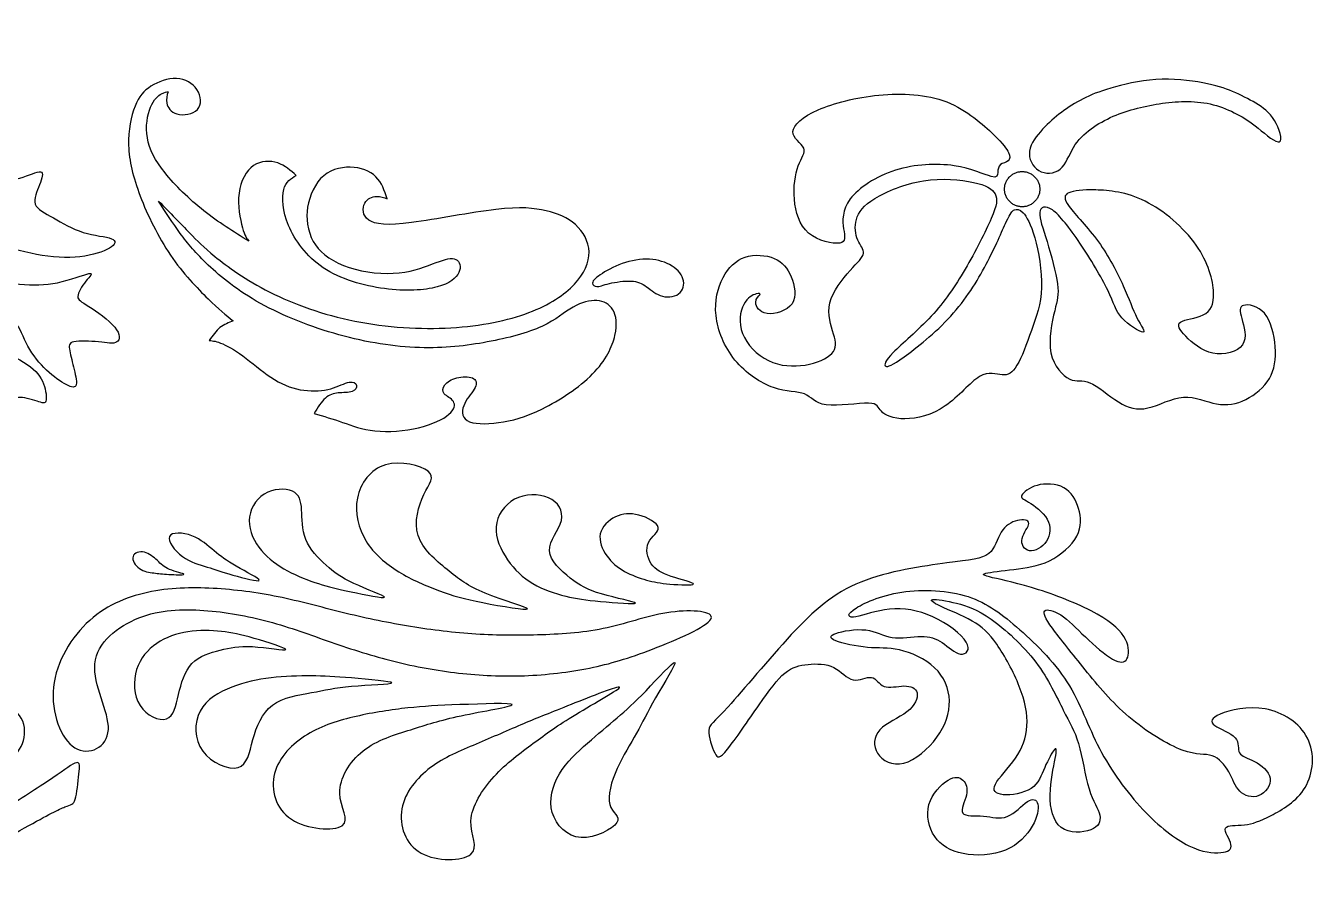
# Model space of a CAD drawing. Header units: millimetres. Extents: x -103 to 104, y -99 to 78.
# Drawn here: x 34.2 to 104.1, y 30.9 to 77.6 of the extents above; entities that cross this region are included whole.
import ezdxf

# ---------------------------------------------------------------- set-up
doc = ezdxf.new("R2010")
doc.units = ezdxf.units.MM
doc.header["$MEASUREMENT"] = 0

msp = doc.modelspace()

# ---------------------------------------------------------------- linework, layer by layer
at = {"color": 5, "linetype": 'ByBlock', "lineweight": -2}
for points, knots in [([(26.857, 77.642), (27.117, 77.398), (27.376, 77.154), (27.854, 76.597), (28.073, 76.285), (28.177, 76.017), (28.282, 75.748), (28.271, 75.524), (28.782, 75.455), (29.304, 75.611), (29.549, 75.568), (29.794, 75.524), (29.763, 75.28), (29.533, 74.899), (29.304, 74.518), (28.876, 74.001), (28.516, 73.469), (28.157, 72.937), (27.864, 72.39), (27.724, 71.897), (27.583, 71.405), (27.593, 70.965), (27.713, 70.868), (27.833, 70.77), (28.063, 71.014), (28.323, 71.419), (28.584, 71.824), (28.876, 72.39), (29.398, 72.825), (29.919, 73.259), (30.67, 73.562), (31.009, 73.581), (31.348, 73.601), (31.275, 73.337), (31.228, 73.083), (31.181, 72.83), (31.16, 72.586), (31.359, 72.512), (31.557, 72.439), (31.974, 72.537), (32.433, 72.532), (32.892, 72.527), (33.392, 72.42), (33.601, 72.327), (33.81, 72.234), (33.726, 72.156), (33.351, 71.756), (33.059, 71.434), (32.772, 71.205), (32.485, 70.975), (32.203, 70.838), (32.146, 70.692), (32.089, 70.546), (32.256, 70.389), (32.459, 70.321), (32.662, 70.253), (32.902, 70.272), (32.897, 70.18), (32.892, 70.087), (32.641, 69.882), (32.349, 69.687), (32.057, 69.492), (31.724, 69.306), (30.701, 69.169), (30.013, 69.218), (28.887, 69.208), (28.449, 69.15), (28.13, 68.889), (27.812, 68.628), (27.614, 68.165), (27.682, 67.823), (27.75, 67.481), (28.084, 67.261), (28.907, 67.188), (29.398, 67.334), (29.893, 67.613), (30.389, 67.891), (31.39, 68.711), (31.995, 69.101), (32.428, 69.194), (32.86, 69.287), (33.424, 69.277), (34.425, 69.521), (34.863, 69.775), (35.04, 69.74), (35.218, 69.706), (35.134, 69.384), (34.993, 69.028), (34.853, 68.672), (34.654, 68.281), (34.759, 67.988), (34.863, 67.696), (35.27, 67.5), (36.219, 66.973), (36.761, 66.641), (37.356, 66.456), (37.95, 66.27), (38.597, 66.231), (38.884, 66.114), (39.171, 65.997), (39.098, 65.802), (38.774, 65.607), (38.451, 65.412), (37.877, 65.216), (37.178, 65.138), (36.48, 65.06), (35.656, 65.099), (33.987, 65.421), (33.142, 65.704), (32.506, 65.763), (31.87, 65.821), (31.442, 65.656), (31.155, 65.46), (30.868, 65.265), (30.722, 65.041), (30.795, 64.797), (30.868, 64.553), (31.16, 64.289), (31.734, 64.084), (32.308, 63.879), (33.163, 63.733), (33.903, 63.659), (34.644, 63.586), (35.896, 63.586), (37.398, 64.172), (37.663, 64.221), (37.929, 64.27), (37.71, 64.074), (37.497, 63.806), (37.283, 63.537), (37.074, 63.196), (37.064, 62.991), (37.053, 62.786), (37.241, 62.718), (37.663, 62.449), (38.086, 62.181), (38.743, 61.712), (39.061, 61.327), (39.379, 60.941), (39.358, 60.639), (39.176, 60.521), (38.993, 60.404), (38.649, 60.473), (37.721, 60.57), (37.137, 60.599), (36.85, 60.536), (36.563, 60.473), (36.574, 60.316), (36.678, 59.78), (36.772, 59.399), (36.86, 59.028), (36.949, 58.657), (37.032, 58.296), (36.954, 58.154), (36.876, 58.013), (36.636, 58.091), (36.318, 58.276), (36, 58.462), (35.604, 58.755), (35.228, 59.135), (34.853, 59.516), (34.143, 60.453), (33.893, 61.468), (33.491, 61.712), (33.09, 61.956), (32.412, 61.937), (32.172, 61.659), (31.932, 61.38), (32.13, 60.843), (32.605, 60.409), (33.079, 59.975), (33.83, 59.643), (34.821, 58.969), (35.061, 58.628), (35.202, 58.257), (35.343, 57.886), (35.426, 57.086), (35.155, 57.222), (34.853, 57.32), (34.55, 57.417), (34.081, 57.544), (33.846, 57.51), (33.611, 57.476), (33.611, 57.281), (33.538, 56.685), (33.465, 56.285), (33.226, 55.856), (32.986, 55.426), (32.579, 54.968), (32.349, 54.758), (32.12, 54.548), (32.068, 54.587), (31.844, 54.792), (31.619, 54.997), (31.223, 55.368), (30.754, 56.266), (30.681, 56.793), (30.566, 57.017), (30.451, 57.242), (30.295, 57.164), (30.097, 57.095), (29.898, 57.027), (29.419, 56.91), (28.876, 56.402), (28.741, 56.378), (28.605, 56.354), (28.605, 56.559), (28.615, 56.773), (28.626, 56.988), (28.647, 57.212), (28.876, 57.593), (29.106, 57.974), (29.544, 58.511), (29.872, 59.057), (30.201, 59.604), (30.42, 60.16), (30.451, 60.707), (30.482, 61.253), (30.326, 61.79), (29.971, 62.244), (29.617, 62.698), (29.064, 63.069), (28.709, 63.181), (28.355, 63.293), (28.198, 63.147), (28.24, 62.874), (28.438, 62.747), (28.662, 62.527), (28.887, 62.308), (29.137, 61.995), (29.273, 61.546), (29.408, 61.097), (29.429, 60.512), (29.2, 59.98), (28.97, 59.448), (28.49, 58.969), (28.058, 58.55), (27.626, 58.13), (27.242, 57.769), (26.857, 57.408)], [2, 2, 2, 2, 2.011236, 2.011236, 2.022472, 2.022472, 2.022472, 2.033708, 2.033708, 2.044944, 2.044944, 2.044944, 2.05618, 2.05618, 2.05618, 2.067416, 2.067416, 2.067416, 2.078652, 2.078652, 2.078652, 2.089888, 2.089888, 2.089888, 2.101124, 2.101124, 2.101124, 2.11236, 2.11236, 2.11236, 2.123596, 2.123596, 2.123596, 2.134831, 2.134831, 2.134831, 2.146067, 2.146067, 2.146067, 2.157303, 2.157303, 2.157303, 2.168539, 2.168539, 2.168539, 2.179775, 2.179775, 2.191011, 2.191011, 2.191011, 2.202247, 2.202247, 2.202247, 2.213483, 2.213483, 2.213483, 2.224719, 2.224719, 2.224719, 2.235955, 2.235955, 2.235955, 2.247191, 2.247191, 2.258427, 2.258427, 2.269663, 2.269663, 2.269663, 2.280899, 2.280899, 2.280899, 2.292135, 2.292135, 2.303371, 2.303371, 2.303371, 2.314607, 2.325843, 2.325843, 2.325843, 2.337079, 2.337079, 2.348315, 2.348315, 2.348315, 2.359551, 2.359551, 2.359551, 2.370787, 2.370787, 2.370787, 2.382022, 2.382022, 2.393258, 2.393258, 2.393258, 2.404494, 2.404494, 2.404494, 2.41573, 2.41573, 2.41573, 2.426966, 2.426966, 2.426966, 2.438202, 2.438202, 2.449438, 2.449438, 2.449438, 2.460674, 2.460674, 2.460674, 2.47191, 2.47191, 2.47191, 2.483146, 2.483146, 2.483146, 2.494382, 2.494382, 2.494382, 2.505618, 2.516854, 2.516854, 2.516854, 2.52809, 2.52809, 2.52809, 2.539326, 2.539326, 2.539326, 2.550562, 2.550562, 2.550562, 2.561798, 2.561798, 2.561798, 2.573034, 2.573034, 2.573034, 2.58427, 2.58427, 2.595506, 2.595506, 2.595506, 2.606742, 2.606742, 2.617978, 2.617978, 2.617978, 2.629213, 2.629213, 2.629213, 2.640449, 2.640449, 2.640449, 2.651685, 2.651685, 2.651685, 2.662921, 2.674157, 2.674157, 2.674157, 2.685393, 2.685393, 2.685393, 2.696629, 2.696629, 2.696629, 2.707865, 2.707865, 2.719101, 2.719101, 2.719101, 2.730337, 2.741573, 2.741573, 2.741573, 2.752809, 2.752809, 2.752809, 2.764045, 2.764045, 2.775281, 2.775281, 2.775281, 2.786517, 2.786517, 2.786517, 2.797753, 2.797753, 2.797753, 2.808989, 2.808989, 2.820225, 2.820225, 2.820225, 2.831461, 2.831461, 2.831461, 2.842697, 2.853933, 2.853933, 2.853933, 2.865169, 2.865169, 2.865169, 2.876404, 2.876404, 2.876404, 2.88764, 2.88764, 2.88764, 2.898876, 2.898876, 2.898876, 2.910112, 2.910112, 2.910112, 2.921348, 2.921348, 2.921348, 2.932584, 2.932584, 2.94382, 2.94382, 2.94382, 2.955056, 2.955056, 2.955056, 2.966292, 2.966292, 2.966292, 2.977528, 2.977528, 2.977528, 3, 3, 3, 3]), ([(41.95, 74.06), (41.889, 73.869), (41.829, 73.678), (41.929, 73.226), (42.251, 72.703), (43.297, 72.843), (43.539, 73.11), (43.78, 73.376), (43.74, 73.839), (43.287, 74.533), (42.875, 74.764), (41.939, 74.805), (41.416, 74.614), (41.024, 74.367), (40.632, 74.121), (40.37, 73.819), (40.159, 73.286), (39.948, 72.753), (39.787, 71.988), (39.837, 70.339), (40.049, 69.454), (40.833, 67.392), (41.406, 66.215), (42.754, 64.234), (43.529, 63.429), (44.112, 62.866), (44.695, 62.303), (45.088, 61.981), (45.48, 61.659)], [3.4270833, 3.4270833, 3.4270833, 3.4270833, 3.4375, 3.4375, 3.4479167, 3.4583333, 3.4583333, 3.4583333, 3.46875, 3.46875, 3.4791667, 3.4791667, 3.4895833, 3.4895833, 3.4895833, 3.5, 3.5, 3.5, 3.5104167, 3.5104167, 3.5208333, 3.5208333, 3.53125, 3.53125, 3.5416667, 3.5416667, 3.5416667, 3.5520833, 3.5520833, 3.5520833, 3.5520833]), ([(46.325, 65.974), (45.5, 66.487), (44.675, 67), (43.881, 67.628), (43.086, 68.257), (42.322, 69.001), (41.245, 70.349), (40.934, 70.953), (40.828, 71.571), (40.722, 72.19), (40.823, 72.823), (41.175, 73.658), (41.427, 73.859), (41.597, 73.96), (41.768, 74.06), (41.859, 74.06), (41.95, 74.06)], [3.36458333, 3.36458333, 3.36458333, 3.36458333, 3.375, 3.375, 3.375, 3.38541667, 3.38541667, 3.39583333, 3.39583333, 3.39583333, 3.40625, 3.40625, 3.41666667, 3.41666667, 3.41666667, 3.42708333, 3.42708333, 3.42708333, 3.42708333]), ([(86.64, 71.758), (86.101, 72.285), (85.213, 73.085), (84.112, 73.516), (83.011, 73.947), (81.697, 74.008), (80.444, 73.886), (79.191, 73.764), (77.999, 73.46), (77.151, 73.085), (76.302, 72.711), (75.798, 72.267), (75.784, 71.911), (75.771, 71.554), (76.25, 71.284), (76.368, 71.023), (76.485, 70.762), (76.241, 70.51), (76.072, 70.053), (75.902, 69.596), (75.806, 68.935), (75.863, 68.247), (75.919, 67.56), (76.128, 66.846), (76.637, 66.411), (77.146, 65.976), (77.956, 65.819), (78.317, 65.88), (78.678, 65.941), (78.591, 66.22), (78.53, 66.65), (78.469, 67.081), (78.434, 67.664), (78.887, 68.265), (79.339, 68.865), (80.279, 69.483), (81.336, 69.818), (82.394, 70.153), (83.568, 70.205), (84.513, 70.062), (85.457, 69.918), (86.17, 69.579), (86.523, 69.483), (86.875, 69.387), (86.866, 69.535), (86.875, 69.696), (86.884, 69.857), (86.91, 70.031), (87.023, 70.127), (87.136, 70.222), (87.336, 70.24), (87.441, 70.327), (87.545, 70.414), (87.554, 70.571), (87.463, 70.775), (87.371, 70.98), (87.18, 71.232), (86.64, 71.758)], [0, 0, 0, 0, 0.05, 0.05, 0.05, 0.1, 0.1, 0.1, 0.15, 0.15, 0.15, 0.2, 0.2, 0.2, 0.25, 0.25, 0.25, 0.3, 0.3, 0.3, 0.35, 0.35, 0.35, 0.4, 0.4, 0.4, 0.45, 0.45, 0.45, 0.5, 0.5, 0.5, 0.55, 0.55, 0.55, 0.6, 0.6, 0.6, 0.65, 0.65, 0.65, 0.7, 0.7, 0.7, 0.75, 0.75, 0.75, 0.8, 0.8, 0.8, 0.85, 0.85, 0.85, 0.9, 0.9, 0.9, 1, 1, 1, 1]), ([(48.889, 69.534), (48.588, 69.806), (48.286, 70.078), (47.884, 70.213), (47.481, 70.349), (46.978, 70.349), (46.576, 70.072), (46.174, 69.796), (45.872, 69.243), (45.792, 68.584), (45.711, 67.925), (45.852, 67.161), (45.978, 66.708), (46.103, 66.256), (46.214, 66.115), (46.325, 65.974)], [3.3125, 3.3125, 3.3125, 3.3125, 3.32291667, 3.32291667, 3.32291667, 3.33333333, 3.33333333, 3.33333333, 3.34375, 3.34375, 3.34375, 3.35416667, 3.35416667, 3.35416667, 3.36458333, 3.36458333, 3.36458333, 3.36458333]), ([(53.808, 68.267), (53.667, 68.71), (53.526, 69.152), (53.204, 69.469), (52.882, 69.786), (52.379, 69.977), (51.816, 69.987), (51.253, 69.997), (50.629, 69.826), (50.212, 69.368), (49.795, 68.911), (49.523, 68.167), (49.428, 67.022), (49.587, 66.266), (50.267, 65.28), (50.921, 64.827), (51.761, 64.551), (52.601, 64.274), (53.626, 64.174), (54.466, 64.264), (55.306, 64.355), (55.96, 64.636), (56.463, 64.822), (56.966, 65.008), (57.318, 65.099), (57.534, 64.993), (57.75, 64.888), (57.831, 64.586), (57.559, 63.983), (57.207, 63.681), (55.829, 63.319), (54.803, 63.258), (53.667, 63.409), (52.53, 63.56), (51.283, 63.922), (50.353, 64.541), (49.422, 65.159), (48.809, 66.034), (48.477, 66.829), (48.145, 67.623), (48.044, 69.052), (48.608, 69.373), (48.889, 69.534)], [3.1458333, 3.1458333, 3.1458333, 3.1458333, 3.15625, 3.15625, 3.15625, 3.1666667, 3.1666667, 3.1666667, 3.1770833, 3.1770833, 3.1770833, 3.1875, 3.1875, 3.1979167, 3.1979167, 3.2083333, 3.2083333, 3.2083333, 3.21875, 3.21875, 3.21875, 3.2291667, 3.2291667, 3.2291667, 3.2395833, 3.2395833, 3.2395833, 3.25, 3.25, 3.2604167, 3.2604167, 3.2708333, 3.2708333, 3.2708333, 3.28125, 3.28125, 3.28125, 3.2916667, 3.2916667, 3.2916667, 3.3020833, 3.3125, 3.3125, 3.3125, 3.3125]), ([(87.341, 67.025), (87.11, 66.533), (86.736, 65.654), (86.249, 64.727), (85.761, 63.801), (85.161, 62.826), (84.334, 61.921), (83.507, 61.016), (82.455, 60.18), (81.806, 59.715), (81.158, 59.249), (80.914, 59.154), (80.814, 59.21), (80.714, 59.267), (80.758, 59.476), (81.219, 59.946), (81.68, 60.415), (82.559, 61.146), (83.277, 61.921), (83.995, 62.695), (84.552, 63.513), (85.666, 65.41), (86.223, 66.489), (86.527, 67.203), (86.832, 67.917), (86.884, 68.265), (86.736, 68.539), (86.588, 68.813), (86.24, 69.013), (85.557, 69.161), (84.874, 69.309), (83.856, 69.405), (82.85, 69.248), (81.845, 69.091), (80.853, 68.682), (80.225, 68.297), (79.597, 67.911), (79.332, 67.55), (79.223, 67.158), (79.114, 66.766), (79.162, 66.345), (79.294, 66.039), (79.426, 65.732), (79.644, 65.541), (79.609, 65.319), (79.574, 65.097), (79.287, 64.845), (78.878, 64.388), (78.469, 63.931), (77.938, 63.27), (77.786, 62.639), (77.634, 62.008), (77.86, 61.407), (77.99, 60.951), (78.121, 60.494), (78.156, 60.18), (77.895, 59.902), (77.634, 59.624), (77.077, 59.38), (76.441, 59.275), (75.806, 59.171), (75.093, 59.206), (74.462, 59.51), (73.831, 59.815), (73.283, 60.389), (73.056, 60.981), (72.83, 61.573), (72.926, 62.182), (73.122, 62.556), (73.317, 62.93), (73.613, 63.07), (73.796, 63.126), (73.979, 63.183), (74.049, 63.157), (73.944, 63.009), (73.77, 62.887), (73.774, 62.665), (73.779, 62.443), (73.961, 62.121), (74.383, 62.06), (74.806, 61.999), (75.467, 62.199), (75.737, 62.595), (76.006, 62.991), (75.885, 63.583), (75.689, 64.049), (75.493, 64.514), (75.223, 64.853), (74.775, 65.045), (74.327, 65.236), (73.7, 65.28), (73.191, 65.11), (72.682, 64.94), (72.291, 64.558), (72.004, 64.009), (71.716, 63.461), (71.534, 62.748), (71.621, 61.947), (71.708, 61.146), (72.064, 60.259), (72.647, 59.545), (73.23, 58.832), (74.04, 58.292), (74.74, 58.048), (75.441, 57.805), (76.033, 57.857), (76.411, 57.705), (76.79, 57.553), (76.955, 57.196), (77.594, 57.113), (78.234, 57.03), (79.348, 57.222), (80.418, 57.196), (80.375, 56.978), (80.575, 56.769), (80.775, 56.561), (81.219, 56.36), (82.489, 56.36), (83.316, 56.561), (84.038, 57.056), (84.761, 57.552), (85.378, 58.344), (85.887, 58.649), (86.396, 58.954), (86.797, 58.771), (87.114, 58.74), (87.432, 58.71), (87.667, 58.832), (87.919, 59.258), (88.172, 59.684), (88.441, 60.415), (88.702, 61.138), (88.964, 61.86), (89.216, 62.574), (89.246, 63.465), (89.277, 64.357), (89.085, 65.428), (88.877, 66.167), (88.668, 66.907), (88.441, 67.316), (88.25, 67.521), (88.059, 67.725), (87.902, 67.725), (87.78, 67.673), (87.658, 67.621), (87.571, 67.516), (87.341, 67.025)], [0, 0, 0, 0, 0.019608, 0.019608, 0.019608, 0.039216, 0.039216, 0.039216, 0.058824, 0.058824, 0.058824, 0.078431, 0.078431, 0.078431, 0.098039, 0.098039, 0.098039, 0.117647, 0.117647, 0.117647, 0.137255, 0.137255, 0.156863, 0.156863, 0.156863, 0.176471, 0.176471, 0.176471, 0.196078, 0.196078, 0.196078, 0.215686, 0.215686, 0.215686, 0.235294, 0.235294, 0.235294, 0.254902, 0.254902, 0.254902, 0.27451, 0.27451, 0.27451, 0.294118, 0.294118, 0.294118, 0.313725, 0.313725, 0.313725, 0.333333, 0.333333, 0.333333, 0.352941, 0.352941, 0.352941, 0.372549, 0.372549, 0.372549, 0.392157, 0.392157, 0.392157, 0.411765, 0.411765, 0.411765, 0.431373, 0.431373, 0.431373, 0.45098, 0.45098, 0.45098, 0.470588, 0.470588, 0.470588, 0.490196, 0.490196, 0.509804, 0.509804, 0.509804, 0.529412, 0.529412, 0.529412, 0.54902, 0.54902, 0.54902, 0.568627, 0.568627, 0.568627, 0.588235, 0.588235, 0.588235, 0.607843, 0.607843, 0.607843, 0.627451, 0.627451, 0.627451, 0.647059, 0.647059, 0.647059, 0.666667, 0.666667, 0.666667, 0.686275, 0.686275, 0.686275, 0.705882, 0.705882, 0.705882, 0.72549, 0.72549, 0.72549, 0.745098, 0.745098, 0.764706, 0.764706, 0.764706, 0.784314, 0.784314, 0.803922, 0.803922, 0.803922, 0.823529, 0.823529, 0.823529, 0.843137, 0.843137, 0.843137, 0.862745, 0.862745, 0.862745, 0.882353, 0.882353, 0.882353, 0.901961, 0.901961, 0.901961, 0.921569, 0.921569, 0.921569, 0.941176, 0.941176, 0.941176, 0.960784, 0.960784, 0.960784, 1, 1, 1, 1]), ([(92.183, 68.752), (92.897, 68.735), (93.845, 68.647), (94.859, 68.143), (95.873, 67.638), (96.952, 66.716), (97.618, 65.772), (98.283, 64.827), (98.536, 63.861), (98.566, 63.2), (98.597, 62.539), (98.405, 62.182), (98.005, 61.986), (97.605, 61.79), (96.995, 61.756), (96.774, 61.603), (96.552, 61.451), (96.717, 61.181), (97.056, 60.829), (97.396, 60.476), (97.909, 60.041), (98.527, 59.915), (99.145, 59.789), (99.867, 59.972), (100.133, 60.368), (100.398, 60.763), (100.206, 61.373), (100.093, 61.79), (99.98, 62.208), (99.945, 62.434), (100.193, 62.504), (100.441, 62.574), (100.972, 62.486), (101.325, 62.073), (101.677, 61.66), (101.851, 60.92), (101.899, 60.263), (101.947, 59.606), (101.869, 59.032), (101.586, 58.545), (101.303, 58.057), (100.816, 57.657), (100.311, 57.409), (99.806, 57.161), (99.284, 57.065), (98.727, 57.17), (98.17, 57.274), (97.578, 57.579), (96.935, 57.531), (96.291, 57.483), (95.594, 57.083), (95.007, 56.948), (94.42, 56.813), (93.941, 56.943), (93.41, 57.274), (92.879, 57.605), (92.296, 58.136), (91.866, 58.318), (91.435, 58.501), (91.156, 58.336), (90.774, 58.51), (90.391, 58.684), (89.903, 59.197), (89.76, 59.928), (89.616, 60.659), (89.816, 61.608), (89.96, 62.208), (90.104, 62.808), (90.191, 63.061), (90.108, 63.666), (90.025, 64.27), (89.773, 65.228), (89.547, 65.963), (89.32, 66.698), (89.12, 67.212), (89.151, 67.525), (89.181, 67.838), (89.442, 67.951), (89.838, 67.669), (90.234, 67.386), (90.765, 66.707), (91.33, 65.867), (91.896, 65.027), (92.497, 64.027), (92.836, 63.322), (93.175, 62.617), (93.254, 62.208), (93.602, 61.821), (93.95, 61.434), (94.568, 61.068), (94.742, 61.055), (94.916, 61.042), (94.646, 61.381), (94.415, 61.834), (94.185, 62.286), (93.993, 62.852), (93.671, 63.57), (93.349, 64.288), (92.897, 65.158), (92.327, 65.941), (91.757, 66.724), (91.069, 67.421), (90.747, 67.86), (90.425, 68.299), (90.469, 68.482), (90.73, 68.6), (90.991, 68.717), (91.47, 68.769), (92.183, 68.752)], [0, 0, 0, 0, 0.027027, 0.027027, 0.027027, 0.054054, 0.054054, 0.054054, 0.081081, 0.081081, 0.081081, 0.108108, 0.108108, 0.108108, 0.135135, 0.135135, 0.135135, 0.162162, 0.162162, 0.162162, 0.189189, 0.189189, 0.189189, 0.216216, 0.216216, 0.216216, 0.243243, 0.243243, 0.243243, 0.27027, 0.27027, 0.27027, 0.297297, 0.297297, 0.297297, 0.324324, 0.324324, 0.324324, 0.351351, 0.351351, 0.351351, 0.378378, 0.378378, 0.378378, 0.405405, 0.405405, 0.405405, 0.432432, 0.432432, 0.432432, 0.459459, 0.459459, 0.459459, 0.486486, 0.486486, 0.486486, 0.513514, 0.513514, 0.513514, 0.540541, 0.540541, 0.540541, 0.567568, 0.567568, 0.567568, 0.594595, 0.594595, 0.594595, 0.621622, 0.621622, 0.621622, 0.648649, 0.648649, 0.648649, 0.675676, 0.675676, 0.675676, 0.702703, 0.702703, 0.702703, 0.72973, 0.72973, 0.72973, 0.756757, 0.756757, 0.756757, 0.783784, 0.783784, 0.783784, 0.810811, 0.810811, 0.810811, 0.837838, 0.837838, 0.837838, 0.864865, 0.864865, 0.864865, 0.891892, 0.891892, 0.891892, 0.918919, 0.918919, 0.918919, 0.945946, 0.945946, 0.945946, 1, 1, 1, 1]), ([(49.855, 56.651), (50.368, 56.5), (50.881, 56.349), (51.399, 56.168), (51.917, 55.987), (52.963, 55.564), (54.773, 55.705), (55.517, 55.881), (56.262, 56.057), (56.845, 56.339), (57.157, 56.605), (57.468, 56.872), (57.509, 57.123), (57.398, 57.299), (57.287, 57.475), (57.026, 57.576), (56.905, 57.717), (56.785, 57.857), (56.805, 58.039), (56.93, 58.199), (57.056, 58.36), (57.287, 58.501), (57.871, 58.652), (58.223, 58.662), (58.635, 58.481), (58.696, 58.29), (58.464, 57.817), (58.173, 57.536), (57.851, 56.862), (57.821, 56.47), (58.142, 56.268), (58.464, 56.067), (59.138, 56.057), (59.847, 56.153), (60.556, 56.248), (61.3, 56.449), (62.216, 56.902), (63.131, 57.355), (64.217, 58.059), (65.655, 59.517), (66.007, 60.271), (66.148, 60.88), (66.289, 61.488), (66.219, 61.951), (66.033, 62.263), (65.847, 62.575), (65.545, 62.735), (65.168, 62.761), (64.79, 62.786), (64.338, 62.675), (63.423, 62.142), (62.96, 61.72), (61.431, 61.016), (60.365, 60.734), (58.102, 60.312), (56.905, 60.171), (55.558, 60.216), (54.21, 60.261), (52.711, 60.493), (51.203, 60.91), (49.694, 61.327), (48.175, 61.931), (46.953, 62.61), (45.731, 63.289), (44.806, 64.043), (44.127, 64.682), (43.448, 65.32), (43.016, 65.843), (42.608, 66.401), (42.201, 66.96), (41.819, 67.553), (41.437, 68.146)], [2.6875, 2.6875, 2.6875, 2.6875, 2.6979167, 2.6979167, 2.6979167, 2.7083333, 2.71875, 2.71875, 2.71875, 2.7291667, 2.7291667, 2.7291667, 2.7395833, 2.7395833, 2.7395833, 2.75, 2.75, 2.75, 2.7604167, 2.7604167, 2.7604167, 2.7708333, 2.7708333, 2.78125, 2.78125, 2.7916667, 2.7916667, 2.8020833, 2.8020833, 2.8125, 2.8125, 2.8125, 2.8229167, 2.8229167, 2.8229167, 2.8333333, 2.8333333, 2.8333333, 2.84375, 2.84375, 2.8541667, 2.8541667, 2.8541667, 2.8645833, 2.8645833, 2.8645833, 2.875, 2.875, 2.875, 2.8854167, 2.8854167, 2.8958333, 2.8958333, 2.90625, 2.90625, 2.9166667, 2.9166667, 2.9166667, 2.9270833, 2.9270833, 2.9270833, 2.9375, 2.9375, 2.9375, 2.9479167, 2.9479167, 2.9479167, 2.9583333, 2.9583333, 2.9583333, 2.96875, 2.96875, 2.96875, 2.96875]), ([(41.437, 68.146), (42.05, 67.523), (42.664, 66.899), (43.111, 66.437), (43.559, 65.974), (43.84, 65.672), (44.489, 65.149)], [2.96875, 2.96875, 2.96875, 2.96875, 2.97916667, 2.97916667, 2.97916667, 3, 3, 3, 3]), ([(44.489, 65.149), (45.138, 64.626), (46.154, 63.882), (47.456, 63.223), (48.759, 62.564), (50.348, 61.991), (52.062, 61.649), (53.777, 61.307), (55.618, 61.197), (57.262, 61.292), (58.907, 61.388), (60.355, 61.689), (62.608, 62.534), (63.413, 63.077), (63.951, 63.651), (64.489, 64.224), (64.76, 64.827), (64.745, 65.396), (64.73, 65.964), (64.428, 66.497), (64.011, 66.874), (63.594, 67.251), (63.061, 67.473), (62.422, 67.623), (61.783, 67.774), (61.039, 67.855), (59.701, 67.699), (58.364, 67.543), (56.433, 67.151), (55.13, 66.985), (53.828, 66.819), (53.154, 66.879), (52.812, 67.121), (52.47, 67.362), (52.45, 68.207), (53.013, 68.388), (53.239, 68.398), (53.466, 68.408), (53.637, 68.338), (53.808, 68.267)], [3, 3, 3, 3, 3.0104167, 3.0104167, 3.0104167, 3.0208333, 3.0208333, 3.0208333, 3.03125, 3.03125, 3.03125, 3.0416667, 3.0416667, 3.0520833, 3.0520833, 3.0520833, 3.0625, 3.0625, 3.0625, 3.0729167, 3.0729167, 3.0729167, 3.0833333, 3.0833333, 3.0833333, 3.09375, 3.09375, 3.09375, 3.1041667, 3.1041667, 3.1041667, 3.1145833, 3.1145833, 3.1145833, 3.125, 3.1354167, 3.1354167, 3.1354167, 3.1458333, 3.1458333, 3.1458333, 3.1458333]), ([(65.175, 64.023), (65.379, 64.184), (65.741, 64.43), (66.188, 64.626), (66.636, 64.822), (67.169, 64.968), (67.659, 64.998), (68.15, 65.029), (68.597, 64.943), (68.972, 64.775), (69.347, 64.606), (69.648, 64.355), (69.787, 64.056), (69.925, 63.756), (69.9, 63.409), (69.685, 63.197), (69.47, 62.984), (69.065, 62.906), (68.726, 62.994), (68.386, 63.082), (68.112, 63.336), (67.859, 63.516), (67.607, 63.696), (67.375, 63.802), (67.021, 63.819), (66.666, 63.837), (66.188, 63.766), (65.847, 63.686), (65.505, 63.605), (65.298, 63.515), (65.16, 63.517), (65.022, 63.52), (64.951, 63.615), (64.939, 63.701), (64.926, 63.786), (64.971, 63.862), (65.175, 64.023)], [0, 0, 0, 0, 0.076923, 0.076923, 0.076923, 0.153846, 0.153846, 0.153846, 0.230769, 0.230769, 0.230769, 0.307692, 0.307692, 0.307692, 0.384615, 0.384615, 0.384615, 0.461538, 0.461538, 0.461538, 0.538462, 0.538462, 0.538462, 0.615385, 0.615385, 0.615385, 0.692308, 0.692308, 0.692308, 0.769231, 0.769231, 0.769231, 0.846154, 0.846154, 0.846154, 1, 1, 1, 1]), ([(45.48, 61.659), (45.228, 61.569), (44.977, 61.478), (44.544, 61.126), (44.363, 60.865), (44.182, 60.603)], [3.55208333, 3.55208333, 3.55208333, 3.55208333, 3.5625, 3.5625, 3.57291667, 3.57291667, 3.57291667, 3.57291667]), ([(44.182, 60.603), (44.383, 60.583), (44.585, 60.563), (44.911, 60.417), (45.238, 60.271), (45.691, 60), (46.179, 59.633), (46.667, 59.266), (47.19, 58.803), (48.246, 58.159), (48.779, 57.978), (49.825, 57.837), (50.338, 57.878), (50.76, 57.993), (51.182, 58.109), (51.514, 58.3), (51.987, 58.391), (52.128, 58.29), (52.188, 58.049), (52.108, 57.908), (51.917, 57.842), (51.726, 57.777), (51.424, 57.787), (51.162, 57.762), (50.901, 57.737), (50.68, 57.676), (50.468, 57.485), (50.257, 57.294), (50.056, 56.972), (49.855, 56.651)], [2.5729167, 2.5729167, 2.5729167, 2.5729167, 2.5833333, 2.5833333, 2.5833333, 2.59375, 2.59375, 2.59375, 2.6041667, 2.6041667, 2.6145833, 2.6145833, 2.625, 2.625, 2.625, 2.6354167, 2.6354167, 2.6458333, 2.6458333, 2.65625, 2.65625, 2.65625, 2.6666667, 2.6666667, 2.6666667, 2.6770833, 2.6770833, 2.6770833, 2.6875, 2.6875, 2.6875, 2.6875]), ([(14.704, 35.753), (13.983, 36.529), (12.893, 37.719), (11.923, 39.349), (10.954, 40.978), (10.106, 43.049), (9.424, 44.635), (8.741, 46.221), (8.223, 47.322), (7.612, 47.906), (7.001, 48.489), (6.296, 48.555), (5.619, 48.456), (4.941, 48.357), (4.292, 48.093), (4.038, 47.878), (3.785, 47.663), (3.928, 47.498), (4.06, 47.46), (4.192, 47.421), (4.314, 47.509), (4.517, 47.377), (4.721, 47.245), (5.007, 46.892), (5.129, 46.468), (5.25, 46.044), (5.206, 45.549), (4.925, 45.169), (4.644, 44.789), (4.126, 44.525), (3.609, 44.481), (3.091, 44.437), (2.573, 44.613), (2.265, 45.075), (1.957, 45.538), (1.858, 46.287), (1.99, 46.925), (2.122, 47.564), (2.485, 48.093), (2.965, 48.495), (3.444, 48.897), (4.038, 49.172), (4.699, 49.387), (5.36, 49.602), (6.087, 49.756), (6.814, 50.35), (6.814, 50.791), (7.116, 51.199), (7.419, 51.606), (8.025, 51.98), (8.664, 51.92), (9.302, 51.859), (9.974, 51.364), (10.393, 50.163), (10.811, 48.963), (10.976, 47.058), (11.428, 45.18), (11.879, 43.302), (12.617, 41.452), (13.339, 39.943), (14.06, 38.435), (14.765, 37.267), (15.332, 36.546), (15.899, 35.824), (16.329, 35.549), (16.736, 35.505), (16.714, 35.736), (16.422, 36.315), (16.13, 36.893), (15.569, 37.818), (14.985, 39.271), (14.401, 40.725), (13.796, 42.707), (13.493, 44.503), (13.19, 46.298), (13.19, 47.906), (13.482, 49.139), (13.774, 50.372), (14.357, 51.232), (15.073, 51.771), (15.789, 52.311), (16.637, 52.531), (17.479, 52.553), (18.322, 52.575), (19.159, 52.399), (19.792, 51.931), (20.425, 51.463), (20.855, 50.703), (21.092, 49.855), (21.329, 49.007), (21.373, 48.071), (21.086, 46.837), (20.8, 45.604), (20.183, 44.073), (19.853, 42.581), (19.522, 41.089), (19.478, 39.635), (19.627, 38.379), (19.776, 37.124), (20.117, 36.067), (20.53, 35.29), (20.943, 34.514), (21.428, 34.018), (21.731, 33.864), (22.033, 33.71), (22.155, 33.897), (22.177, 34.139), (22.199, 34.382), (22.121, 34.679), (21.912, 35.037), (21.703, 35.395), (21.362, 35.813), (21.169, 36.794), (20.976, 37.774), (20.932, 39.316), (21.284, 40.527), (21.637, 41.738), (22.386, 42.619), (23.085, 43.269), (23.784, 43.919), (24.434, 44.337), (25.117, 44.486), (25.8, 44.635), (26.516, 44.514), (27.083, 44.205), (27.65, 43.897), (28.068, 43.401), (28.234, 42.862), (28.399, 42.322), (28.311, 41.738), (27.997, 41.243), (27.683, 40.747), (27.143, 40.34), (26.538, 39.998), (25.932, 39.657), (25.26, 39.382), (24.687, 38.792), (24.115, 38.203), (23.641, 37.3), (23.559, 36.469), (23.476, 35.637), (23.784, 34.877), (24.247, 34.376), (24.709, 33.875), (25.326, 33.633), (25.684, 33.545), (26.042, 33.457), (26.141, 33.523), (26.059, 33.605), (25.976, 33.688), (25.712, 33.787), (25.442, 34.112), (25.172, 34.437), (24.897, 34.987), (24.946, 35.67), (24.996, 36.353), (25.37, 37.168), (26.003, 37.653), (26.636, 38.138), (27.527, 38.293), (28.177, 38.232), (28.827, 38.172), (29.235, 37.896), (29.725, 37.802), (30.216, 37.708), (30.789, 37.796), (31.147, 37.9), (31.504, 38.005), (31.648, 38.126), (31.609, 38.176), (31.571, 38.225), (31.35, 38.203), (31.124, 38.313), (30.899, 38.423), (30.668, 38.666), (30.612, 39.024), (30.557, 39.382), (30.679, 39.855), (30.976, 40.219), (31.273, 40.582), (31.747, 40.835), (32.286, 40.885), (32.826, 40.934), (33.432, 40.78), (33.784, 40.439), (34.137, 40.097), (34.236, 39.569), (34.159, 39.106), (34.082, 38.644), (33.828, 38.247), (32.969, 37.664), (32.363, 37.476), (31.708, 37.3), (31.053, 37.124), (30.348, 36.959), (29.77, 36.65), (29.192, 36.342), (28.74, 35.89), (28.553, 35.384), (28.366, 34.877), (28.443, 34.316), (28.784, 33.974), (29.126, 33.633), (29.731, 33.512), (30.513, 33.77), (31.295, 34.029), (32.253, 34.668), (33.189, 35.279), (34.125, 35.89), (35.04, 36.474), (35.706, 36.926), (36.372, 37.377), (36.791, 37.697), (36.989, 37.741), (37.187, 37.785), (37.165, 37.554), (37.121, 37.124), (37.077, 36.694), (37.011, 36.067), (36.917, 35.764), (36.824, 35.461), (36.703, 35.483), (36.367, 35.351), (36.031, 35.219), (35.48, 34.932), (34.17, 34.206), (32.859, 33.479), (30.789, 32.311), (29.021, 31.678), (27.254, 31.045), (25.789, 30.946), (24.054, 31.039), (22.32, 31.133), (20.315, 31.419), (17.144, 32.399), (15.976, 33.093), (14.936, 33.324), (13.895, 33.556), (12.981, 33.324), (11.929, 32.873), (10.877, 32.421), (9.688, 31.75), (8.713, 31.48), (7.739, 31.21), (6.979, 31.342), (6.103, 31.706), (5.228, 32.069), (4.237, 32.664), (3.168, 33.853), (3.091, 34.448), (3.168, 35.098), (3.323, 35.153), (3.444, 35.026), (3.565, 34.899), (3.653, 34.591), (4.06, 34.409), (4.468, 34.228), (5.195, 34.172), (5.839, 34.387), (6.483, 34.602), (7.045, 35.087), (7.573, 35.555), (8.102, 36.023), (8.598, 36.474), (9.247, 36.612), (9.897, 36.75), (10.701, 36.573), (11.555, 36.155), (12.408, 35.736), (13.311, 35.075), (14.054, 34.635), (14.798, 34.195), (15.382, 33.974), (15.701, 33.947), (16.02, 33.919), (16.075, 34.084), (15.927, 34.349), (15.778, 34.613), (15.426, 34.976), (14.704, 35.753)], [0, 0, 0, 0, 0.010417, 0.010417, 0.010417, 0.020833, 0.020833, 0.020833, 0.03125, 0.03125, 0.03125, 0.041667, 0.041667, 0.041667, 0.052083, 0.052083, 0.052083, 0.0625, 0.0625, 0.0625, 0.072917, 0.072917, 0.072917, 0.083333, 0.083333, 0.083333, 0.09375, 0.09375, 0.09375, 0.104167, 0.104167, 0.104167, 0.114583, 0.114583, 0.114583, 0.125, 0.125, 0.125, 0.135417, 0.135417, 0.135417, 0.145833, 0.145833, 0.145833, 0.15625, 0.15625, 0.166667, 0.166667, 0.166667, 0.177083, 0.177083, 0.177083, 0.1875, 0.1875, 0.1875, 0.197917, 0.197917, 0.197917, 0.208333, 0.208333, 0.208333, 0.21875, 0.21875, 0.21875, 0.229167, 0.229167, 0.239583, 0.239583, 0.239583, 0.25, 0.25, 0.25, 0.260417, 0.260417, 0.260417, 0.270833, 0.270833, 0.270833, 0.28125, 0.28125, 0.28125, 0.291667, 0.291667, 0.291667, 0.302083, 0.302083, 0.302083, 0.3125, 0.3125, 0.3125, 0.322917, 0.322917, 0.322917, 0.333333, 0.333333, 0.333333, 0.34375, 0.34375, 0.34375, 0.354167, 0.354167, 0.354167, 0.364583, 0.364583, 0.364583, 0.375, 0.375, 0.375, 0.385417, 0.385417, 0.385417, 0.395833, 0.395833, 0.395833, 0.40625, 0.40625, 0.40625, 0.416667, 0.416667, 0.416667, 0.427083, 0.427083, 0.427083, 0.4375, 0.4375, 0.4375, 0.447917, 0.447917, 0.447917, 0.458333, 0.458333, 0.458333, 0.46875, 0.46875, 0.46875, 0.479167, 0.479167, 0.479167, 0.489583, 0.489583, 0.489583, 0.5, 0.5, 0.5, 0.510417, 0.510417, 0.510417, 0.520833, 0.520833, 0.520833, 0.53125, 0.53125, 0.53125, 0.541667, 0.541667, 0.541667, 0.552083, 0.552083, 0.552083, 0.5625, 0.5625, 0.5625, 0.572917, 0.572917, 0.572917, 0.583333, 0.583333, 0.583333, 0.59375, 0.59375, 0.59375, 0.604167, 0.604167, 0.604167, 0.614583, 0.614583, 0.614583, 0.625, 0.625, 0.625, 0.635417, 0.635417, 0.635417, 0.645833, 0.645833, 0.645833, 0.65625, 0.65625, 0.65625, 0.666667, 0.666667, 0.677083, 0.677083, 0.677083, 0.6875, 0.6875, 0.6875, 0.697917, 0.697917, 0.697917, 0.708333, 0.708333, 0.708333, 0.71875, 0.71875, 0.71875, 0.729167, 0.729167, 0.729167, 0.739583, 0.739583, 0.739583, 0.75, 0.75, 0.75, 0.760417, 0.760417, 0.760417, 0.770833, 0.770833, 0.770833, 0.78125, 0.78125, 0.78125, 0.791667, 0.791667, 0.791667, 0.802083, 0.802083, 0.802083, 0.8125, 0.8125, 0.8125, 0.822917, 0.822917, 0.833333, 0.833333, 0.833333, 0.84375, 0.84375, 0.84375, 0.854167, 0.854167, 0.854167, 0.864583, 0.864583, 0.864583, 0.875, 0.875, 0.885417, 0.885417, 0.895833, 0.895833, 0.895833, 0.90625, 0.90625, 0.90625, 0.916667, 0.916667, 0.916667, 0.927083, 0.927083, 0.927083, 0.9375, 0.9375, 0.9375, 0.947917, 0.947917, 0.947917, 0.958333, 0.958333, 0.958333, 0.96875, 0.96875, 0.96875, 0.979167, 0.979167, 0.979167, 1, 1, 1, 1]), ([(73.952, 40.87), (73.381, 40.052), (72.654, 38.988), (72.234, 38.466), (71.814, 37.944), (71.7, 37.963), (71.549, 38.268), (71.398, 38.572), (71.209, 39.162), (71.247, 39.82), (71.474, 39.888), (72.281, 40.773), (73.088, 41.658), (74.476, 43.361), (75.699, 44.676), (76.922, 45.992), (77.979, 46.92), (79.462, 47.52), (80.944, 48.12), (82.852, 48.391), (84.122, 48.555), (85.392, 48.719), (86.024, 48.777), (86.388, 49.063), (86.751, 49.348), (86.846, 49.861), (87.063, 50.219), (87.28, 50.577), (87.62, 50.78), (88.262, 50.935), (88.564, 50.886), (88.564, 50.702), (88.564, 50.519), (88.262, 50.199), (88.13, 49.571), (88.3, 49.261), (88.593, 49.218), (88.885, 49.174), (89.301, 49.397), (89.745, 50.074), (89.773, 50.528), (89.551, 50.925), (89.329, 51.321), (88.857, 51.66), (88.55, 51.849), (88.243, 52.037), (88.102, 52.076), (88.182, 52.226), (88.262, 52.376), (88.564, 52.637), (89.452, 52.879), (90.037, 52.859), (90.453, 52.632), (90.868, 52.405), (91.114, 51.97), (91.255, 51.5), (91.397, 51.031), (91.435, 50.528), (91.161, 50.016), (90.887, 49.503), (90.302, 48.981), (89.678, 48.676), (89.055, 48.371), (88.394, 48.284), (87.752, 48.207), (87.11, 48.129), (86.487, 48.062), (86.232, 47.999), (85.977, 47.936), (86.09, 47.878), (86.6, 47.757), (87.11, 47.636), (88.017, 47.452), (89.093, 47.109), (90.169, 46.765), (91.416, 46.262), (92.266, 45.784), (93.115, 45.305), (93.569, 44.85), (93.791, 44.42), (94.012, 43.989), (94.003, 43.583), (93.876, 43.365), (93.748, 43.148), (93.502, 43.119), (93.097, 43.351), (92.69, 43.583), (92.124, 44.076), (91.624, 44.55), (91.123, 45.024), (90.689, 45.479), (90.292, 45.74), (89.896, 46.001), (89.537, 46.069), (89.423, 45.963), (89.31, 45.856), (89.442, 45.576), (89.844, 45.019), (90.245, 44.463), (90.915, 43.631), (91.614, 42.77), (92.313, 41.91), (93.04, 41.02), (93.979, 40.222), (94.919, 39.424), (96.071, 38.717), (96.869, 38.422), (97.667, 38.127), (98.11, 38.243), (98.488, 38.118), (98.866, 37.992), (99.177, 37.624), (99.39, 37.242), (99.602, 36.86), (99.716, 36.464), (99.98, 36.202), (100.244, 35.941), (100.66, 35.815), (101.019, 35.961), (101.377, 36.106), (101.68, 36.522), (101.623, 36.899), (101.566, 37.276), (101.151, 37.615), (100.778, 37.813), (100.405, 38.011), (100.074, 38.069), (99.966, 38.272), (99.857, 38.476), (99.971, 38.824), (99.73, 39.095), (99.489, 39.365), (98.894, 39.559), (98.625, 39.757), (98.356, 39.956), (98.413, 40.159), (98.927, 40.376), (99.442, 40.594), (100.414, 40.826), (101.363, 40.652), (102.312, 40.478), (103.238, 39.898), (103.653, 39.071), (104.068, 38.243), (103.974, 37.17), (103.526, 36.406), (103.077, 35.641), (102.274, 35.187), (101.675, 34.882), (101.075, 34.577), (100.679, 34.423), (100.235, 34.374), (99.791, 34.326), (99.3, 34.384), (99.215, 34.2), (99.13, 34.016), (99.451, 33.591), (99.508, 33.315), (99.564, 33.039), (99.357, 32.914), (98.955, 32.875), (98.554, 32.836), (97.959, 32.885), (97.223, 33.247), (96.486, 33.61), (95.608, 34.287), (94.74, 35.211), (93.871, 36.135), (93.012, 37.305), (92.384, 38.514), (91.756, 39.723), (91.359, 40.971), (90.627, 42.113), (89.896, 43.254), (88.829, 44.289), (87.894, 45.097), (86.959, 45.905), (86.156, 46.485), (85.066, 46.794), (83.975, 47.104), (82.597, 47.143), (81.459, 46.94), (80.321, 46.736), (79.424, 46.291), (79.042, 46.001), (78.659, 45.711), (78.791, 45.576), (79.197, 45.643), (79.603, 45.711), (80.283, 45.982), (81.024, 46.055), (81.766, 46.127), (82.568, 46.001), (83.357, 45.643), (84.145, 45.285), (84.919, 44.695), (85.174, 44.27), (85.429, 43.844), (85.165, 43.583), (84.858, 43.627), (84.551, 43.67), (84.202, 44.018), (83.862, 44.246), (83.522, 44.473), (83.191, 44.579), (82.724, 44.575), (82.257, 44.57), (81.652, 44.454), (81.157, 44.526), (80.661, 44.599), (80.274, 44.86), (79.726, 44.928), (79.179, 44.995), (78.47, 44.87), (78.112, 44.744), (77.753, 44.618), (77.743, 44.492), (78.107, 44.347), (78.47, 44.202), (79.207, 44.038), (79.821, 43.984), (80.434, 43.931), (80.925, 43.989), (81.553, 43.849), (82.181, 43.709), (82.946, 43.37), (83.461, 42.882), (83.975, 42.393), (84.24, 41.755), (84.259, 41.097), (84.277, 40.439), (84.051, 39.762), (83.583, 39.119), (83.116, 38.476), (82.408, 37.866), (81.785, 37.711), (81.161, 37.557), (80.623, 37.857), (80.368, 38.253), (80.113, 38.65), (80.142, 39.143), (80.496, 39.52), (80.85, 39.898), (81.53, 40.159), (81.959, 40.497), (82.389, 40.836), (82.568, 41.252), (82.512, 41.518), (82.455, 41.784), (82.162, 41.9), (81.799, 41.895), (81.435, 41.89), (81.001, 41.764), (80.718, 41.871), (80.434, 41.977), (80.302, 42.316), (80.043, 42.359), (79.783, 42.403), (79.396, 42.151), (79.051, 42.224), (78.706, 42.296), (78.404, 42.693), (77.994, 42.896), (77.583, 43.099), (77.063, 43.109), (76.606, 43.066), (76.148, 43.022), (75.751, 42.925), (75.345, 42.592), (74.939, 42.258), (74.523, 41.687), (73.952, 40.87)], [0, 0, 0, 0, 0.010753, 0.010753, 0.010753, 0.021505, 0.021505, 0.021505, 0.032258, 0.032258, 0.043011, 0.043011, 0.043011, 0.053763, 0.053763, 0.053763, 0.064516, 0.064516, 0.064516, 0.075269, 0.075269, 0.075269, 0.086022, 0.086022, 0.086022, 0.096774, 0.096774, 0.096774, 0.107527, 0.107527, 0.11828, 0.11828, 0.11828, 0.129032, 0.129032, 0.139785, 0.139785, 0.139785, 0.150538, 0.150538, 0.16129, 0.16129, 0.16129, 0.172043, 0.172043, 0.172043, 0.182796, 0.182796, 0.182796, 0.193548, 0.193548, 0.204301, 0.204301, 0.204301, 0.215054, 0.215054, 0.215054, 0.225806, 0.225806, 0.225806, 0.236559, 0.236559, 0.236559, 0.247312, 0.247312, 0.247312, 0.258065, 0.258065, 0.258065, 0.268817, 0.268817, 0.268817, 0.27957, 0.27957, 0.27957, 0.290323, 0.290323, 0.290323, 0.301075, 0.301075, 0.301075, 0.311828, 0.311828, 0.311828, 0.322581, 0.322581, 0.322581, 0.333333, 0.333333, 0.333333, 0.344086, 0.344086, 0.344086, 0.354839, 0.354839, 0.354839, 0.365591, 0.365591, 0.365591, 0.376344, 0.376344, 0.376344, 0.387097, 0.387097, 0.387097, 0.397849, 0.397849, 0.397849, 0.408602, 0.408602, 0.408602, 0.419355, 0.419355, 0.419355, 0.430108, 0.430108, 0.430108, 0.44086, 0.44086, 0.44086, 0.451613, 0.451613, 0.451613, 0.462366, 0.462366, 0.462366, 0.473118, 0.473118, 0.473118, 0.483871, 0.483871, 0.483871, 0.494624, 0.494624, 0.494624, 0.505376, 0.505376, 0.505376, 0.516129, 0.516129, 0.516129, 0.526882, 0.526882, 0.526882, 0.537634, 0.537634, 0.537634, 0.548387, 0.548387, 0.548387, 0.55914, 0.55914, 0.55914, 0.569892, 0.569892, 0.569892, 0.580645, 0.580645, 0.580645, 0.591398, 0.591398, 0.591398, 0.602151, 0.602151, 0.602151, 0.612903, 0.612903, 0.612903, 0.623656, 0.623656, 0.623656, 0.634409, 0.634409, 0.634409, 0.645161, 0.645161, 0.645161, 0.655914, 0.655914, 0.655914, 0.666667, 0.666667, 0.666667, 0.677419, 0.677419, 0.677419, 0.688172, 0.688172, 0.688172, 0.698925, 0.698925, 0.698925, 0.709677, 0.709677, 0.709677, 0.72043, 0.72043, 0.72043, 0.731183, 0.731183, 0.731183, 0.741935, 0.741935, 0.741935, 0.752688, 0.752688, 0.752688, 0.763441, 0.763441, 0.763441, 0.774194, 0.774194, 0.774194, 0.784946, 0.784946, 0.784946, 0.795699, 0.795699, 0.795699, 0.806452, 0.806452, 0.806452, 0.817204, 0.817204, 0.817204, 0.827957, 0.827957, 0.827957, 0.83871, 0.83871, 0.83871, 0.849462, 0.849462, 0.849462, 0.860215, 0.860215, 0.860215, 0.870968, 0.870968, 0.870968, 0.88172, 0.88172, 0.88172, 0.892473, 0.892473, 0.892473, 0.903226, 0.903226, 0.903226, 0.913978, 0.913978, 0.913978, 0.924731, 0.924731, 0.924731, 0.935484, 0.935484, 0.935484, 0.946237, 0.946237, 0.946237, 0.956989, 0.956989, 0.956989, 0.967742, 0.967742, 0.967742, 0.978495, 0.978495, 0.978495, 1, 1, 1, 1]), ([(86.827, 44.154), (87.252, 43.544), (87.733, 42.664), (88.045, 41.871), (88.356, 41.078), (88.498, 40.372), (88.46, 39.733), (88.423, 39.095), (88.205, 38.524), (87.832, 37.982), (87.459, 37.441), (86.931, 36.928), (86.751, 36.58), (86.572, 36.231), (86.742, 36.048), (87.167, 36.009), (87.592, 35.97), (88.271, 36.077), (89.093, 36.618), (89.235, 37.054), (89.419, 37.479), (89.603, 37.905), (89.829, 38.321), (89.947, 38.451), (90.066, 38.582), (90.075, 38.427), (89.99, 37.968), (89.905, 37.508), (89.726, 36.744), (89.716, 36.009), (89.707, 35.274), (89.867, 34.568), (90.755, 33.9), (91.482, 33.939), (91.911, 34.103), (92.341, 34.268), (92.473, 34.558), (92.398, 34.897), (92.322, 35.235), (92.039, 35.622), (91.822, 36.328), (91.605, 37.034), (91.454, 38.06), (91.246, 38.775), (91.038, 39.491), (90.774, 39.898), (90.424, 40.589), (90.075, 41.281), (89.641, 42.258), (88.942, 43.182), (88.243, 44.105), (87.28, 44.976), (86.52, 45.508), (85.76, 46.04), (85.203, 46.233), (84.65, 46.374), (84.098, 46.514), (83.55, 46.601), (83.362, 46.577), (83.173, 46.553), (83.343, 46.417), (83.786, 46.209), (84.23, 46.001), (84.948, 45.721), (85.491, 45.411), (86.034, 45.102), (86.402, 44.763), (86.827, 44.154)], [0, 0, 0, 0, 0.041667, 0.041667, 0.041667, 0.083333, 0.083333, 0.083333, 0.125, 0.125, 0.125, 0.166667, 0.166667, 0.166667, 0.208333, 0.208333, 0.208333, 0.25, 0.25, 0.291667, 0.291667, 0.291667, 0.333333, 0.333333, 0.333333, 0.375, 0.375, 0.375, 0.416667, 0.416667, 0.416667, 0.458333, 0.458333, 0.5, 0.5, 0.5, 0.541667, 0.541667, 0.541667, 0.583333, 0.583333, 0.583333, 0.625, 0.625, 0.625, 0.666667, 0.666667, 0.666667, 0.708333, 0.708333, 0.708333, 0.75, 0.75, 0.75, 0.791667, 0.791667, 0.791667, 0.833333, 0.833333, 0.833333, 0.875, 0.875, 0.875, 0.916667, 0.916667, 0.916667, 1, 1, 1, 1]), ([(84.188, 36.797), (83.815, 36.57), (83.324, 36.057), (83.154, 35.472), (82.984, 34.887), (83.135, 34.229), (83.465, 33.745), (83.796, 33.262), (84.306, 32.952), (85.009, 32.817), (85.713, 32.681), (86.61, 32.72), (87.988, 33.291), (88.47, 33.823), (89.027, 34.8), (89.102, 35.245), (89.041, 35.501), (88.98, 35.757), (88.781, 35.825), (88.484, 35.632), (88.187, 35.438), (87.79, 34.984), (87.388, 34.826), (86.986, 34.668), (86.578, 34.806), (86.111, 34.845), (85.643, 34.884), (85.116, 34.822), (84.98, 35.009), (84.844, 35.196), (85.099, 35.632), (85.179, 35.99), (85.259, 36.347), (85.165, 36.628), (84.99, 36.797), (84.816, 36.967), (84.561, 37.025), (84.188, 36.797)], [0, 0, 0, 0, 0.071429, 0.071429, 0.071429, 0.142857, 0.142857, 0.142857, 0.214286, 0.214286, 0.214286, 0.285714, 0.285714, 0.357143, 0.357143, 0.428571, 0.428571, 0.428571, 0.5, 0.5, 0.5, 0.571429, 0.571429, 0.571429, 0.642857, 0.642857, 0.642857, 0.714286, 0.714286, 0.714286, 0.785714, 0.785714, 0.785714, 0.857143, 0.857143, 0.857143, 1, 1, 1, 1])]:
    msp.add_open_spline(points, degree=3, knots=knots, dxfattribs=at)
for points in [[(88.598, 70.862), (88.655, 71.28), (89.307, 72.092), (90.295, 72.975), (91.476, 73.721), (92.784, 74.254), (95.408, 74.885), (98.215, 74.586), (99.622, 74.105), (100.879, 73.471), (101.955, 72.712), (102.497, 70.802), (100.878, 72.221), (99.89, 72.876), (98.556, 73.442), (97.18, 73.578), (95.793, 73.479), (94.435, 73.201), (93.112, 72.784), (91.892, 72.102), (90.895, 71.149), (90.412, 69.636), (88.967, 69.582), (88.542, 70.444), (88.598, 70.862)], [(61.408, 46.073), (61.395, 45.993), (58.614, 46.424), (56.719, 46.972), (54.359, 47.985), (52.463, 49.585), (51.824, 52.11), (53.446, 54.392), (56.746, 53.553), (55.763, 52.517), (55.002, 49.918), (57.159, 48.098), (58.697, 46.904), (61.422, 46.153), (61.408, 46.073)], [(53.669, 46.701), (53.651, 46.627), (51.591, 47.041), (50.161, 47.376), (48.351, 48.073), (46.909, 49.116), (46.042, 50.852), (46.977, 52.558), (48.964, 52.644), (49.241, 51.557), (49.159, 49.779), (50.549, 48.33), (51.699, 47.485), (53.687, 46.775), (53.669, 46.701)], [(67.262, 46.387), (67.257, 46.324), (65.065, 46.48), (63.55, 46.684), (61.611, 47.329), (60.254, 48.627), (59.374, 50.543), (60.531, 52.285), (62.775, 52.334), (63.666, 50.905), (62.036, 49.21), (63.813, 47.582), (65.095, 46.859), (67.267, 46.45), (67.262, 46.387)], [(70.405, 47.409), (70.391, 47.337), (68.929, 47.401), (67.902, 47.581), (66.619, 48.044), (65.64, 48.845), (65.087, 50.202), (66.151, 51.195), (67.379, 51.314), (68.974, 50.447), (67.706, 49.783), (67.993, 48.364), (69.013, 47.83), (70.419, 47.48), (70.405, 47.409)], [(46.879, 47.615), (46.847, 47.53), (45.239, 47.937), (44.116, 48.336), (42.685, 48.719), (41.526, 50.26), (43.365, 50.189), (44.465, 49.149), (45.434, 48.452), (46.912, 47.701), (46.879, 47.615)], [(42.8, 47.942), (42.797, 47.902), (41.86, 47.935), (41.212, 48.004), (40.346, 48.13), (39.816, 49.001), (40.692, 49.295), (41.408, 48.659), (41.88, 48.173), (42.803, 47.982), (42.8, 47.942)], [(71.348, 45.522), (71.134, 45.11), (67.858, 43.688), (64.895, 42.793), (61.218, 42.349), (57.683, 42.519), (54.159, 43.154), (50.766, 44.247), (47.425, 45.488), (43.886, 46.112), (40.345, 46.001), (36.973, 43.39), (39.665, 39.058), (36.664, 37.593), (35.072, 41.872), (37.53, 45.901), (41.049, 47.219), (44.61, 47.255), (48.152, 46.757), (51.583, 45.783), (55.075, 45.068), (58.619, 44.635), (62.182, 44.618), (65.754, 44.877), (69.142, 46.164), (71.562, 45.935), (71.348, 45.522)], [(48.326, 43.873), (48.305, 43.802), (46.23, 44.163), (44.841, 43.878), (43.035, 43.344), (42.469, 41.393), (42.15, 39.677), (40.098, 40.598), (40.033, 42.946), (41.251, 44.321), (42.994, 44.948), (44.916, 44.882), (46.354, 44.586), (48.347, 43.943), (48.326, 43.873)], [(69.384, 43.165), (69.299, 43.229), (67.635, 41.371), (66.316, 40.2), (64.675, 38.837), (62.952, 37.253), (62.363, 34.968), (64.133, 33.126), (66.973, 34.675), (65.513, 35.171), (66.177, 37.504), (67.389, 39.382), (68.145, 40.991), (69.469, 43.102), (69.384, 43.165)], [(54.062, 42.065), (54.057, 41.992), (51.525, 41.93), (49.876, 41.532), (47.313, 41.163), (46.449, 38.968), (46.153, 36.944), (43.362, 38.124), (43.342, 40.788), (45.394, 41.957), (47.488, 42.396), (49.8, 42.476), (51.555, 42.368), (54.067, 42.138), (54.062, 42.065)], [(66.398, 41.83), (66.441, 41.74), (63.635, 40.197), (61.808, 38.854), (59.498, 37.156), (57.832, 34.487), (59.277, 32.477), (55.123, 32.313), (54.117, 35.361), (56.062, 37.69), (58.61, 38.725), (61.292, 39.906), (63.379, 40.735), (66.355, 41.919), (66.398, 41.83)], [(60.583, 40.887), (60.592, 40.788), (57.369, 40.279), (55.222, 39.551), (52.28, 38.688), (50.707, 35.986), (52.376, 33.951), (48.041, 34.199), (47.214, 37.323), (49.409, 39.491), (52.091, 40.31), (55.039, 40.763), (57.318, 40.875), (60.575, 40.986), (60.583, 40.887)]]:
    msp.add_open_spline(points, degree=3, dxfattribs=at)
msp.add_rational_spline([(89.155, 68.797), (89.155, 69.752), (88.199, 69.752), (87.244, 69.752), (87.244, 68.797), (87.244, 67.841), (88.199, 67.841), (89.155, 67.841), (89.155, 68.797)], [1, 0.707106781187, 1, 0.707106781187, 1, 0.707106781187, 1, 0.707106781187, 1], degree=2, knots=[0, 0, 0, 8.714464, 8.714464, 17.428928, 17.428928, 26.143392, 26.143392, 34.857855, 34.857855, 34.857855], dxfattribs=at)

doc.saveas('drawing.dxf')
